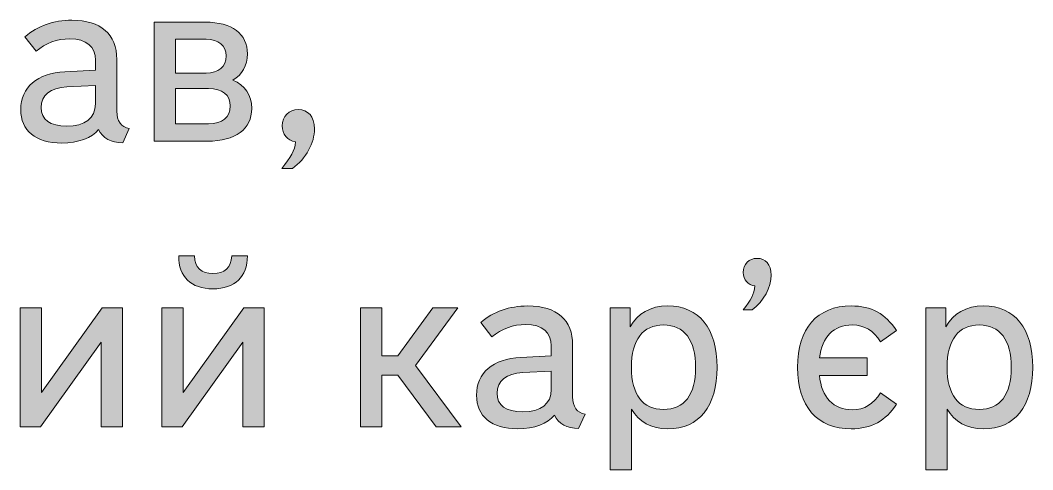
# Model space of a CAD drawing. Header units: millimetres. Extents: x -1334 to 1514, y -1037 to 10.
# Drawn here: x 1218.3 to 1260.71, y -291.13 to -272.32 of the extents above; entities that cross this region are included whole.
import ezdxf

# ---------------------------------------------------------------- set-up
doc = ezdxf.new("R2010")
doc.units = ezdxf.units.MM
doc.header["$MEASUREMENT"] = 0
doc.layers.add('icons', color=7, linetype='Continuous', lineweight=0)

# ---------------------------------------------------------------- blocks, each defined once
blk = doc.blocks.new('Block_53')
at = {"layer": 'icons', "true_color": 0x231f20, "transparency": 33554687}
h = blk.add_hatch(color=250, dxfattribs=at)
h.dxf.hatch_style = 2
edge = h.paths.add_edge_path()
edge.add_spline(control_points=[(1220.251, -275.108), (1219.563, -275.138), (1219.175, -275.456), (1219.175, -275.965), (1219.175, -276.473), (1219.543, -276.752), (1220.251, -276.752), (1221.008, -276.752), (1221.447, -276.423), (1221.447, -275.815), (1221.447, -275.815), (1221.447, -275.048), (1221.447, -275.048), (1221.447, -275.048), (1220.251, -275.108), (1220.251, -275.108)], knot_values=[0, 0, 0, 0, 1, 1, 1, 2, 2, 2, 3, 3, 3, 4, 4, 4, 5, 5, 5, 5], degree=3, periodic=0)
edge = h.paths.add_edge_path()
edge.add_spline(control_points=[(1218.497, -273.006), (1219.035, -272.557), (1219.683, -272.318), (1220.46, -272.318), (1221.686, -272.318), (1222.343, -272.896), (1222.343, -273.962), (1222.343, -273.962), (1222.343, -276.124), (1222.343, -276.124), (1222.343, -276.533), (1222.532, -276.792), (1222.861, -276.851), (1222.861, -276.851), (1222.592, -277.449), (1222.592, -277.449), (1222.104, -277.449), (1221.755, -277.25), (1221.576, -276.891), (1221.307, -277.24), (1220.729, -277.459), (1220.042, -277.459), (1218.935, -277.459), (1218.318, -276.931), (1218.318, -276.054), (1218.318, -275.118), (1219.005, -274.53), (1220.171, -274.47), (1220.171, -274.47), (1221.447, -274.4), (1221.447, -274.4), (1221.447, -274.4), (1221.447, -273.992), (1221.447, -273.992), (1221.447, -273.424), (1221.068, -273.095), (1220.38, -273.095), (1219.852, -273.095), (1219.354, -273.274), (1218.965, -273.613), (1218.965, -273.613), (1218.497, -273.006), (1218.497, -273.006)], knot_values=[0, 0, 0, 0, 1, 1, 1, 2, 2, 2, 3, 3, 3, 4, 4, 4, 5, 5, 5, 6, 6, 6, 7, 7, 7, 8, 8, 8, 9, 9, 9, 10, 10, 10, 11, 11, 11, 12, 12, 12, 13, 13, 13, 14, 14, 14, 14], degree=3, periodic=0)
h = blk.add_hatch(color=250, dxfattribs=at)
h.dxf.hatch_style = 2
edge = h.paths.add_edge_path()
edge.add_spline(control_points=[(1226.19, -276.652), (1226.768, -276.652), (1227.097, -276.383), (1227.097, -275.905), (1227.097, -275.446), (1226.768, -275.178), (1226.19, -275.178), (1226.19, -275.178), (1224.805, -275.178), (1224.805, -275.178), (1224.805, -275.178), (1224.805, -276.652), (1224.805, -276.652), (1224.805, -276.652), (1226.19, -276.652), (1226.19, -276.652)], knot_values=[0, 0, 0, 0, 1, 1, 1, 2, 2, 2, 3, 3, 3, 4, 4, 4, 5, 5, 5, 5], degree=3, periodic=0)
edge = h.paths.add_edge_path()
edge.add_spline(control_points=[(1226.08, -274.53), (1226.608, -274.53), (1226.917, -274.261), (1226.917, -273.812), (1226.917, -273.384), (1226.608, -273.115), (1226.08, -273.115), (1226.08, -273.115), (1224.805, -273.115), (1224.805, -273.115), (1224.805, -273.115), (1224.805, -274.53), (1224.805, -274.53), (1224.805, -274.53), (1226.08, -274.53), (1226.08, -274.53)], knot_values=[0, 0, 0, 0, 1, 1, 1, 2, 2, 2, 3, 3, 3, 4, 4, 4, 5, 5, 5, 5], degree=3, periodic=0)
edge = h.paths.add_edge_path()
edge.add_spline(control_points=[(1227.814, -273.723), (1227.814, -274.221), (1227.595, -274.6), (1227.196, -274.819), (1227.715, -275.038), (1227.993, -275.446), (1227.993, -276.005), (1227.993, -276.881), (1227.326, -277.379), (1226.14, -277.379), (1226.14, -277.379), (1223.908, -277.379), (1223.908, -277.379), (1223.908, -277.379), (1223.908, -272.397), (1223.908, -272.397), (1223.908, -272.397), (1226.051, -272.397), (1226.051, -272.397), (1227.176, -272.397), (1227.814, -272.886), (1227.814, -273.723)], knot_values=[0, 0, 0, 0, 1, 1, 1, 2, 2, 2, 3, 3, 3, 4, 4, 4, 5, 5, 5, 6, 6, 6, 7, 7, 7, 7], degree=3, periodic=0)
h = blk.add_hatch(color=250, dxfattribs=at)
h.dxf.hatch_style = 2
edge = h.paths.add_edge_path()
edge.add_spline(control_points=[(1229.947, -276.054), (1230.345, -276.054), (1230.624, -276.343), (1230.624, -276.861), (1230.624, -277.449), (1230.276, -278.107), (1229.698, -278.525), (1229.698, -278.525), (1229.249, -278.525), (1229.249, -278.525), (1229.638, -278.057), (1229.797, -277.768), (1229.827, -277.409), (1229.488, -277.349), (1229.269, -277.091), (1229.269, -276.732), (1229.269, -276.343), (1229.548, -276.054), (1229.947, -276.054)], knot_values=[0, 0, 0, 0, 1, 1, 1, 2, 2, 2, 3, 3, 3, 4, 4, 4, 5, 5, 5, 6, 6, 6, 6], degree=3, periodic=0)
h = blk.add_hatch(color=250, dxfattribs=at)
h.dxf.hatch_style = 2
edge = h.paths.add_edge_path()
edge.add_spline(control_points=[(1224.934, -282.184), (1224.934, -282.184), (1225.592, -282.184), (1225.592, -282.184), (1225.602, -282.662), (1225.881, -282.921), (1226.369, -282.921), (1226.867, -282.921), (1227.136, -282.662), (1227.156, -282.184), (1227.156, -282.184), (1227.814, -282.184), (1227.814, -282.184), (1227.814, -283.05), (1227.286, -283.559), (1226.369, -283.559), (1225.453, -283.559), (1224.934, -283.05), (1224.934, -282.184)], knot_values=[0, 0, 0, 0, 1, 1, 1, 2, 2, 2, 3, 3, 3, 4, 4, 4, 5, 5, 5, 6, 6, 6, 6], degree=3, periodic=0)
edge = h.paths.add_edge_path()
edge.add_spline(control_points=[(1227.665, -284.356), (1227.665, -284.356), (1228.511, -284.356), (1228.511, -284.356), (1228.511, -284.356), (1228.511, -289.338), (1228.511, -289.338), (1228.511, -289.338), (1227.615, -289.338), (1227.615, -289.338), (1227.615, -289.338), (1227.615, -285.791), (1227.615, -285.791), (1227.615, -285.791), (1225.074, -289.338), (1225.074, -289.338), (1225.074, -289.338), (1224.227, -289.338), (1224.227, -289.338), (1224.227, -289.338), (1224.227, -284.356), (1224.227, -284.356), (1224.227, -284.356), (1225.123, -284.356), (1225.123, -284.356), (1225.123, -284.356), (1225.123, -287.893), (1225.123, -287.893), (1225.123, -287.893), (1227.665, -284.356), (1227.665, -284.356)], knot_values=[0, 0, 0, 0, 1, 1, 1, 2, 2, 2, 3, 3, 3, 4, 4, 4, 5, 5, 5, 6, 6, 6, 7, 7, 7, 8, 8, 8, 9, 9, 9, 10, 10, 10, 10], degree=3, periodic=0)
h = blk.add_hatch(color=250, dxfattribs=at)
h.dxf.hatch_style = 2
edge = h.paths.add_edge_path()
edge.add_spline(control_points=[(1249.159, -282.283), (1249.508, -282.283), (1249.747, -282.532), (1249.747, -282.981), (1249.747, -283.489), (1249.448, -284.077), (1248.95, -284.445), (1248.95, -284.445), (1248.572, -284.445), (1248.572, -284.445), (1248.91, -284.027), (1249.04, -283.778), (1249.07, -283.439), (1248.771, -283.399), (1248.581, -283.18), (1248.581, -282.871), (1248.581, -282.532), (1248.821, -282.283), (1249.159, -282.283)], knot_values=[0, 0, 0, 0, 1, 1, 1, 2, 2, 2, 3, 3, 3, 4, 4, 4, 5, 5, 5, 6, 6, 6, 6], degree=3, periodic=0)
h = blk.add_hatch(color=250, dxfattribs=at)
h.dxf.hatch_style = 2
edge = h.paths.add_edge_path()
edge.add_spline(control_points=[(1221.736, -284.356), (1221.736, -284.356), (1222.582, -284.356), (1222.582, -284.356), (1222.582, -284.356), (1222.582, -289.338), (1222.582, -289.338), (1222.582, -289.338), (1221.686, -289.338), (1221.686, -289.338), (1221.686, -289.338), (1221.686, -285.791), (1221.686, -285.791), (1221.686, -285.791), (1219.145, -289.338), (1219.145, -289.338), (1219.145, -289.338), (1218.298, -289.338), (1218.298, -289.338), (1218.298, -289.338), (1218.298, -284.356), (1218.298, -284.356), (1218.298, -284.356), (1219.194, -284.356), (1219.194, -284.356), (1219.194, -284.356), (1219.194, -287.893), (1219.194, -287.893), (1219.194, -287.893), (1221.736, -284.356), (1221.736, -284.356)], knot_values=[0, 0, 0, 0, 1, 1, 1, 2, 2, 2, 3, 3, 3, 4, 4, 4, 5, 5, 5, 6, 6, 6, 7, 7, 7, 8, 8, 8, 9, 9, 9, 10, 10, 10, 10], degree=3, periodic=0)
h = blk.add_hatch(color=250, dxfattribs=at)
h.dxf.hatch_style = 2
edge = h.paths.add_edge_path()
edge.add_spline(control_points=[(1233.444, -287.176), (1233.444, -287.176), (1233.444, -289.338), (1233.444, -289.338), (1233.444, -289.338), (1232.548, -289.338), (1232.548, -289.338), (1232.548, -289.338), (1232.548, -284.356), (1232.548, -284.356), (1232.548, -284.356), (1233.444, -284.356), (1233.444, -284.356), (1233.444, -284.356), (1233.444, -286.358), (1233.444, -286.358), (1233.444, -286.358), (1234.112, -286.358), (1234.112, -286.358), (1234.112, -286.358), (1235.577, -284.356), (1235.577, -284.356), (1235.577, -284.356), (1236.633, -284.356), (1236.633, -284.356), (1236.633, -284.356), (1234.849, -286.767), (1234.849, -286.767), (1234.849, -286.767), (1236.772, -289.338), (1236.772, -289.338), (1236.772, -289.338), (1235.716, -289.338), (1235.716, -289.338), (1235.716, -289.338), (1234.112, -287.176), (1234.112, -287.176), (1234.112, -287.176), (1233.444, -287.176), (1233.444, -287.176)], knot_values=[0, 0, 0, 0, 1, 1, 1, 2, 2, 2, 3, 3, 3, 4, 4, 4, 5, 5, 5, 6, 6, 6, 7, 7, 7, 8, 8, 8, 9, 9, 9, 10, 10, 10, 11, 11, 11, 12, 12, 12, 13, 13, 13, 13], degree=3, periodic=0)
h = blk.add_hatch(color=250, dxfattribs=at)
h.dxf.hatch_style = 2
edge = h.paths.add_edge_path()
edge.add_spline(control_points=[(1239.344, -287.066), (1238.656, -287.096), (1238.268, -287.415), (1238.268, -287.923), (1238.268, -288.431), (1238.637, -288.71), (1239.344, -288.71), (1240.101, -288.71), (1240.54, -288.381), (1240.54, -287.773), (1240.54, -287.773), (1240.54, -287.006), (1240.54, -287.006), (1240.54, -287.006), (1239.344, -287.066), (1239.344, -287.066)], knot_values=[0, 0, 0, 0, 1, 1, 1, 2, 2, 2, 3, 3, 3, 4, 4, 4, 5, 5, 5, 5], degree=3, periodic=0)
edge = h.paths.add_edge_path()
edge.add_spline(control_points=[(1237.59, -284.963), (1238.128, -284.515), (1238.776, -284.276), (1239.553, -284.276), (1240.779, -284.276), (1241.436, -284.854), (1241.436, -285.92), (1241.436, -285.92), (1241.436, -288.082), (1241.436, -288.082), (1241.436, -288.491), (1241.626, -288.75), (1241.955, -288.81), (1241.955, -288.81), (1241.685, -289.407), (1241.685, -289.407), (1241.197, -289.407), (1240.848, -289.208), (1240.669, -288.85), (1240.4, -289.198), (1239.822, -289.417), (1239.135, -289.417), (1238.028, -289.417), (1237.411, -288.89), (1237.411, -288.012), (1237.411, -287.076), (1238.098, -286.488), (1239.264, -286.428), (1239.264, -286.428), (1240.54, -286.358), (1240.54, -286.358), (1240.54, -286.358), (1240.54, -285.95), (1240.54, -285.95), (1240.54, -285.382), (1240.161, -285.053), (1239.473, -285.053), (1238.945, -285.053), (1238.447, -285.233), (1238.058, -285.572), (1238.058, -285.572), (1237.59, -284.963), (1237.59, -284.963)], knot_values=[0, 0, 0, 0, 1, 1, 1, 2, 2, 2, 3, 3, 3, 4, 4, 4, 5, 5, 5, 6, 6, 6, 7, 7, 7, 8, 8, 8, 9, 9, 9, 10, 10, 10, 11, 11, 11, 12, 12, 12, 13, 13, 13, 14, 14, 14, 14], degree=3, periodic=0)
h = blk.add_hatch(color=250, dxfattribs=at)
h.dxf.hatch_style = 2
edge = h.paths.add_edge_path()
edge.add_spline(control_points=[(1245.243, -285.073), (1244.376, -285.073), (1243.898, -285.691), (1243.898, -286.847), (1243.898, -287.993), (1244.376, -288.61), (1245.243, -288.61), (1246.11, -288.61), (1246.588, -287.993), (1246.588, -286.847), (1246.588, -285.701), (1246.11, -285.073), (1245.243, -285.073)], knot_values=[0, 0, 0, 0, 1, 1, 1, 2, 2, 2, 3, 3, 3, 4, 4, 4, 4], degree=3, periodic=0)
edge = h.paths.add_edge_path()
edge.add_spline(control_points=[(1245.422, -284.276), (1246.727, -284.276), (1247.485, -285.213), (1247.485, -286.847), (1247.485, -288.481), (1246.737, -289.417), (1245.422, -289.417), (1244.725, -289.417), (1244.207, -289.129), (1243.898, -288.59), (1243.898, -288.59), (1243.898, -291.131), (1243.898, -291.131), (1243.898, -291.131), (1243.001, -291.131), (1243.001, -291.131), (1243.001, -291.131), (1243.001, -284.356), (1243.001, -284.356), (1243.001, -284.356), (1243.848, -284.356), (1243.848, -284.356), (1243.848, -284.356), (1243.848, -285.153), (1243.848, -285.153), (1244.157, -284.585), (1244.695, -284.276), (1245.422, -284.276)], knot_values=[0, 0, 0, 0, 1, 1, 1, 2, 2, 2, 3, 3, 3, 4, 4, 4, 5, 5, 5, 6, 6, 6, 7, 7, 7, 8, 8, 8, 9, 9, 9, 9], degree=3, periodic=0)
h = blk.add_hatch(color=250, dxfattribs=at)
h.dxf.hatch_style = 2
edge = h.paths.add_edge_path()
edge.add_spline(control_points=[(1251.78, -286.448), (1251.78, -286.448), (1253.773, -286.448), (1253.773, -286.448), (1253.773, -286.448), (1253.773, -287.186), (1253.773, -287.186), (1253.773, -287.186), (1251.77, -287.186), (1251.77, -287.186), (1251.87, -288.102), (1252.358, -288.62), (1253.145, -288.62), (1253.663, -288.62), (1254.032, -288.391), (1254.331, -287.913), (1254.331, -287.913), (1254.998, -288.391), (1254.998, -288.391), (1254.55, -289.079), (1253.952, -289.417), (1253.105, -289.417), (1251.68, -289.417), (1250.854, -288.481), (1250.854, -286.847), (1250.854, -285.213), (1251.68, -284.276), (1253.105, -284.276), (1253.942, -284.276), (1254.55, -284.605), (1254.998, -285.302), (1254.998, -285.302), (1254.331, -285.781), (1254.331, -285.781), (1254.042, -285.312), (1253.663, -285.073), (1253.145, -285.073), (1252.368, -285.073), (1251.88, -285.572), (1251.78, -286.448)], knot_values=[0, 0, 0, 0, 1, 1, 1, 2, 2, 2, 3, 3, 3, 4, 4, 4, 5, 5, 5, 6, 6, 6, 7, 7, 7, 8, 8, 8, 9, 9, 9, 10, 10, 10, 11, 11, 11, 12, 12, 12, 13, 13, 13, 13], degree=3, periodic=0)
h = blk.add_hatch(color=250, dxfattribs=at)
h.dxf.hatch_style = 2
edge = h.paths.add_edge_path()
edge.add_spline(control_points=[(1258.467, -285.073), (1257.6, -285.073), (1257.121, -285.691), (1257.121, -286.847), (1257.121, -287.993), (1257.6, -288.61), (1258.467, -288.61), (1259.333, -288.61), (1259.811, -287.993), (1259.811, -286.847), (1259.811, -285.701), (1259.333, -285.073), (1258.467, -285.073)], knot_values=[0, 0, 0, 0, 1, 1, 1, 2, 2, 2, 3, 3, 3, 4, 4, 4, 4], degree=3, periodic=0)
edge = h.paths.add_edge_path()
edge.add_spline(control_points=[(1258.646, -284.276), (1259.951, -284.276), (1260.708, -285.213), (1260.708, -286.847), (1260.708, -288.481), (1259.961, -289.417), (1258.646, -289.417), (1257.948, -289.417), (1257.43, -289.129), (1257.121, -288.59), (1257.121, -288.59), (1257.121, -291.131), (1257.121, -291.131), (1257.121, -291.131), (1256.225, -291.131), (1256.225, -291.131), (1256.225, -291.131), (1256.225, -284.356), (1256.225, -284.356), (1256.225, -284.356), (1257.072, -284.356), (1257.072, -284.356), (1257.072, -284.356), (1257.072, -285.153), (1257.072, -285.153), (1257.38, -284.585), (1257.918, -284.276), (1258.646, -284.276)], knot_values=[0, 0, 0, 0, 1, 1, 1, 2, 2, 2, 3, 3, 3, 4, 4, 4, 5, 5, 5, 6, 6, 6, 7, 7, 7, 8, 8, 8, 9, 9, 9, 9], degree=3, periodic=0)
at = {"layer": 'icons'}
for points, knots in [([(1218.497, -273.006), (1219.035, -272.557), (1219.683, -272.318), (1220.46, -272.318), (1221.686, -272.318), (1222.343, -272.896), (1222.343, -273.962), (1222.343, -273.962), (1222.343, -276.124), (1222.343, -276.124), (1222.343, -276.533), (1222.532, -276.792), (1222.861, -276.851), (1222.861, -276.851), (1222.592, -277.449), (1222.592, -277.449), (1222.104, -277.449), (1221.755, -277.25), (1221.576, -276.891), (1221.307, -277.24), (1220.729, -277.459), (1220.042, -277.459), (1218.935, -277.459), (1218.318, -276.931), (1218.318, -276.054), (1218.318, -275.118), (1219.005, -274.53), (1220.171, -274.47), (1220.171, -274.47), (1221.447, -274.4), (1221.447, -274.4), (1221.447, -274.4), (1221.447, -273.992), (1221.447, -273.992), (1221.447, -273.424), (1221.068, -273.095), (1220.38, -273.095), (1219.852, -273.095), (1219.354, -273.274), (1218.965, -273.613), (1218.965, -273.613), (1218.497, -273.006), (1218.497, -273.006)], [0, 0, 0, 0, 1, 1, 1, 2, 2, 2, 3, 3, 3, 4, 4, 4, 5, 5, 5, 6, 6, 6, 7, 7, 7, 8, 8, 8, 9, 9, 9, 10, 10, 10, 11, 11, 11, 12, 12, 12, 13, 13, 13, 14, 14, 14, 14]), ([(1227.814, -273.723), (1227.814, -274.221), (1227.595, -274.6), (1227.196, -274.819), (1227.715, -275.038), (1227.993, -275.446), (1227.993, -276.005), (1227.993, -276.881), (1227.326, -277.379), (1226.14, -277.379), (1226.14, -277.379), (1223.908, -277.379), (1223.908, -277.379), (1223.908, -277.379), (1223.908, -272.397), (1223.908, -272.397), (1223.908, -272.397), (1226.051, -272.397), (1226.051, -272.397), (1227.176, -272.397), (1227.814, -272.886), (1227.814, -273.723)], [0, 0, 0, 0, 1, 1, 1, 2, 2, 2, 3, 3, 3, 4, 4, 4, 5, 5, 5, 6, 6, 6, 7, 7, 7, 7]), ([(1226.08, -274.53), (1226.608, -274.53), (1226.917, -274.261), (1226.917, -273.812), (1226.917, -273.384), (1226.608, -273.115), (1226.08, -273.115), (1226.08, -273.115), (1224.805, -273.115), (1224.805, -273.115), (1224.805, -273.115), (1224.805, -274.53), (1224.805, -274.53), (1224.805, -274.53), (1226.08, -274.53), (1226.08, -274.53)], [0, 0, 0, 0, 1, 1, 1, 2, 2, 2, 3, 3, 3, 4, 4, 4, 5, 5, 5, 5]), ([(1220.251, -275.108), (1219.563, -275.138), (1219.175, -275.456), (1219.175, -275.965), (1219.175, -276.473), (1219.543, -276.752), (1220.251, -276.752), (1221.008, -276.752), (1221.447, -276.423), (1221.447, -275.815), (1221.447, -275.815), (1221.447, -275.048), (1221.447, -275.048), (1221.447, -275.048), (1220.251, -275.108), (1220.251, -275.108)], [0, 0, 0, 0, 1, 1, 1, 2, 2, 2, 3, 3, 3, 4, 4, 4, 5, 5, 5, 5]), ([(1226.19, -276.652), (1226.768, -276.652), (1227.097, -276.383), (1227.097, -275.905), (1227.097, -275.446), (1226.768, -275.178), (1226.19, -275.178), (1226.19, -275.178), (1224.805, -275.178), (1224.805, -275.178), (1224.805, -275.178), (1224.805, -276.652), (1224.805, -276.652), (1224.805, -276.652), (1226.19, -276.652), (1226.19, -276.652)], [0, 0, 0, 0, 1, 1, 1, 2, 2, 2, 3, 3, 3, 4, 4, 4, 5, 5, 5, 5]), ([(1229.947, -276.054), (1230.345, -276.054), (1230.624, -276.343), (1230.624, -276.861), (1230.624, -277.449), (1230.276, -278.107), (1229.698, -278.525), (1229.698, -278.525), (1229.249, -278.525), (1229.249, -278.525), (1229.638, -278.057), (1229.797, -277.768), (1229.827, -277.409), (1229.488, -277.349), (1229.269, -277.091), (1229.269, -276.732), (1229.269, -276.343), (1229.548, -276.054), (1229.947, -276.054)], [0, 0, 0, 0, 1, 1, 1, 2, 2, 2, 3, 3, 3, 4, 4, 4, 5, 5, 5, 6, 6, 6, 6]), ([(1224.934, -282.184), (1224.934, -282.184), (1225.592, -282.184), (1225.592, -282.184), (1225.602, -282.662), (1225.881, -282.921), (1226.369, -282.921), (1226.867, -282.921), (1227.136, -282.662), (1227.156, -282.184), (1227.156, -282.184), (1227.814, -282.184), (1227.814, -282.184), (1227.814, -283.05), (1227.286, -283.559), (1226.369, -283.559), (1225.453, -283.559), (1224.934, -283.05), (1224.934, -282.184)], [0, 0, 0, 0, 1, 1, 1, 2, 2, 2, 3, 3, 3, 4, 4, 4, 5, 5, 5, 6, 6, 6, 6]), ([(1249.159, -282.283), (1249.508, -282.283), (1249.747, -282.532), (1249.747, -282.981), (1249.747, -283.489), (1249.448, -284.077), (1248.95, -284.445), (1248.95, -284.445), (1248.572, -284.445), (1248.572, -284.445), (1248.91, -284.027), (1249.04, -283.778), (1249.07, -283.439), (1248.771, -283.399), (1248.581, -283.18), (1248.581, -282.871), (1248.581, -282.532), (1248.821, -282.283), (1249.159, -282.283)], [0, 0, 0, 0, 1, 1, 1, 2, 2, 2, 3, 3, 3, 4, 4, 4, 5, 5, 5, 6, 6, 6, 6]), ([(1221.736, -284.356), (1221.736, -284.356), (1222.582, -284.356), (1222.582, -284.356), (1222.582, -284.356), (1222.582, -289.338), (1222.582, -289.338), (1222.582, -289.338), (1221.686, -289.338), (1221.686, -289.338), (1221.686, -289.338), (1221.686, -285.791), (1221.686, -285.791), (1221.686, -285.791), (1219.145, -289.338), (1219.145, -289.338), (1219.145, -289.338), (1218.298, -289.338), (1218.298, -289.338), (1218.298, -289.338), (1218.298, -284.356), (1218.298, -284.356), (1218.298, -284.356), (1219.194, -284.356), (1219.194, -284.356), (1219.194, -284.356), (1219.194, -287.893), (1219.194, -287.893), (1219.194, -287.893), (1221.736, -284.356), (1221.736, -284.356)], [0, 0, 0, 0, 1, 1, 1, 2, 2, 2, 3, 3, 3, 4, 4, 4, 5, 5, 5, 6, 6, 6, 7, 7, 7, 8, 8, 8, 9, 9, 9, 10, 10, 10, 10]), ([(1227.665, -284.356), (1227.665, -284.356), (1228.511, -284.356), (1228.511, -284.356), (1228.511, -284.356), (1228.511, -289.338), (1228.511, -289.338), (1228.511, -289.338), (1227.615, -289.338), (1227.615, -289.338), (1227.615, -289.338), (1227.615, -285.791), (1227.615, -285.791), (1227.615, -285.791), (1225.074, -289.338), (1225.074, -289.338), (1225.074, -289.338), (1224.227, -289.338), (1224.227, -289.338), (1224.227, -289.338), (1224.227, -284.356), (1224.227, -284.356), (1224.227, -284.356), (1225.123, -284.356), (1225.123, -284.356), (1225.123, -284.356), (1225.123, -287.893), (1225.123, -287.893), (1225.123, -287.893), (1227.665, -284.356), (1227.665, -284.356)], [0, 0, 0, 0, 1, 1, 1, 2, 2, 2, 3, 3, 3, 4, 4, 4, 5, 5, 5, 6, 6, 6, 7, 7, 7, 8, 8, 8, 9, 9, 9, 10, 10, 10, 10]), ([(1233.444, -287.176), (1233.444, -287.176), (1233.444, -289.338), (1233.444, -289.338), (1233.444, -289.338), (1232.548, -289.338), (1232.548, -289.338), (1232.548, -289.338), (1232.548, -284.356), (1232.548, -284.356), (1232.548, -284.356), (1233.444, -284.356), (1233.444, -284.356), (1233.444, -284.356), (1233.444, -286.358), (1233.444, -286.358), (1233.444, -286.358), (1234.112, -286.358), (1234.112, -286.358), (1234.112, -286.358), (1235.577, -284.356), (1235.577, -284.356), (1235.577, -284.356), (1236.633, -284.356), (1236.633, -284.356), (1236.633, -284.356), (1234.849, -286.767), (1234.849, -286.767), (1234.849, -286.767), (1236.772, -289.338), (1236.772, -289.338), (1236.772, -289.338), (1235.716, -289.338), (1235.716, -289.338), (1235.716, -289.338), (1234.112, -287.176), (1234.112, -287.176), (1234.112, -287.176), (1233.444, -287.176), (1233.444, -287.176)], [0, 0, 0, 0, 1, 1, 1, 2, 2, 2, 3, 3, 3, 4, 4, 4, 5, 5, 5, 6, 6, 6, 7, 7, 7, 8, 8, 8, 9, 9, 9, 10, 10, 10, 11, 11, 11, 12, 12, 12, 13, 13, 13, 13]), ([(1237.59, -284.963), (1238.128, -284.515), (1238.776, -284.276), (1239.553, -284.276), (1240.779, -284.276), (1241.436, -284.854), (1241.436, -285.92), (1241.436, -285.92), (1241.436, -288.082), (1241.436, -288.082), (1241.436, -288.491), (1241.626, -288.75), (1241.955, -288.81), (1241.955, -288.81), (1241.685, -289.407), (1241.685, -289.407), (1241.197, -289.407), (1240.848, -289.208), (1240.669, -288.85), (1240.4, -289.198), (1239.822, -289.417), (1239.135, -289.417), (1238.028, -289.417), (1237.411, -288.89), (1237.411, -288.012), (1237.411, -287.076), (1238.098, -286.488), (1239.264, -286.428), (1239.264, -286.428), (1240.54, -286.358), (1240.54, -286.358), (1240.54, -286.358), (1240.54, -285.95), (1240.54, -285.95), (1240.54, -285.382), (1240.161, -285.053), (1239.473, -285.053), (1238.945, -285.053), (1238.447, -285.233), (1238.058, -285.572), (1238.058, -285.572), (1237.59, -284.963), (1237.59, -284.963)], [0, 0, 0, 0, 1, 1, 1, 2, 2, 2, 3, 3, 3, 4, 4, 4, 5, 5, 5, 6, 6, 6, 7, 7, 7, 8, 8, 8, 9, 9, 9, 10, 10, 10, 11, 11, 11, 12, 12, 12, 13, 13, 13, 14, 14, 14, 14]), ([(1245.422, -284.276), (1246.727, -284.276), (1247.485, -285.213), (1247.485, -286.847), (1247.485, -288.481), (1246.737, -289.417), (1245.422, -289.417), (1244.725, -289.417), (1244.207, -289.129), (1243.898, -288.59), (1243.898, -288.59), (1243.898, -291.131), (1243.898, -291.131), (1243.898, -291.131), (1243.001, -291.131), (1243.001, -291.131), (1243.001, -291.131), (1243.001, -284.356), (1243.001, -284.356), (1243.001, -284.356), (1243.848, -284.356), (1243.848, -284.356), (1243.848, -284.356), (1243.848, -285.153), (1243.848, -285.153), (1244.157, -284.585), (1244.695, -284.276), (1245.422, -284.276)], [0, 0, 0, 0, 1, 1, 1, 2, 2, 2, 3, 3, 3, 4, 4, 4, 5, 5, 5, 6, 6, 6, 7, 7, 7, 8, 8, 8, 9, 9, 9, 9]), ([(1251.78, -286.448), (1251.78, -286.448), (1253.773, -286.448), (1253.773, -286.448), (1253.773, -286.448), (1253.773, -287.186), (1253.773, -287.186), (1253.773, -287.186), (1251.77, -287.186), (1251.77, -287.186), (1251.87, -288.102), (1252.358, -288.62), (1253.145, -288.62), (1253.663, -288.62), (1254.032, -288.391), (1254.331, -287.913), (1254.331, -287.913), (1254.998, -288.391), (1254.998, -288.391), (1254.55, -289.079), (1253.952, -289.417), (1253.105, -289.417), (1251.68, -289.417), (1250.854, -288.481), (1250.854, -286.847), (1250.854, -285.213), (1251.68, -284.276), (1253.105, -284.276), (1253.942, -284.276), (1254.55, -284.605), (1254.998, -285.302), (1254.998, -285.302), (1254.331, -285.781), (1254.331, -285.781), (1254.042, -285.312), (1253.663, -285.073), (1253.145, -285.073), (1252.368, -285.073), (1251.88, -285.572), (1251.78, -286.448)], [0, 0, 0, 0, 1, 1, 1, 2, 2, 2, 3, 3, 3, 4, 4, 4, 5, 5, 5, 6, 6, 6, 7, 7, 7, 8, 8, 8, 9, 9, 9, 10, 10, 10, 11, 11, 11, 12, 12, 12, 13, 13, 13, 13]), ([(1258.646, -284.276), (1259.951, -284.276), (1260.708, -285.213), (1260.708, -286.847), (1260.708, -288.481), (1259.961, -289.417), (1258.646, -289.417), (1257.948, -289.417), (1257.43, -289.129), (1257.121, -288.59), (1257.121, -288.59), (1257.121, -291.131), (1257.121, -291.131), (1257.121, -291.131), (1256.225, -291.131), (1256.225, -291.131), (1256.225, -291.131), (1256.225, -284.356), (1256.225, -284.356), (1256.225, -284.356), (1257.072, -284.356), (1257.072, -284.356), (1257.072, -284.356), (1257.072, -285.153), (1257.072, -285.153), (1257.38, -284.585), (1257.918, -284.276), (1258.646, -284.276)], [0, 0, 0, 0, 1, 1, 1, 2, 2, 2, 3, 3, 3, 4, 4, 4, 5, 5, 5, 6, 6, 6, 7, 7, 7, 8, 8, 8, 9, 9, 9, 9]), ([(1245.243, -285.073), (1244.376, -285.073), (1243.898, -285.691), (1243.898, -286.847), (1243.898, -287.993), (1244.376, -288.61), (1245.243, -288.61), (1246.11, -288.61), (1246.588, -287.993), (1246.588, -286.847), (1246.588, -285.701), (1246.11, -285.073), (1245.243, -285.073)], [0, 0, 0, 0, 1, 1, 1, 2, 2, 2, 3, 3, 3, 4, 4, 4, 4]), ([(1258.467, -285.073), (1257.6, -285.073), (1257.121, -285.691), (1257.121, -286.847), (1257.121, -287.993), (1257.6, -288.61), (1258.467, -288.61), (1259.333, -288.61), (1259.811, -287.993), (1259.811, -286.847), (1259.811, -285.701), (1259.333, -285.073), (1258.467, -285.073)], [0, 0, 0, 0, 1, 1, 1, 2, 2, 2, 3, 3, 3, 4, 4, 4, 4]), ([(1239.344, -287.066), (1238.656, -287.096), (1238.268, -287.415), (1238.268, -287.923), (1238.268, -288.431), (1238.637, -288.71), (1239.344, -288.71), (1240.101, -288.71), (1240.54, -288.381), (1240.54, -287.773), (1240.54, -287.773), (1240.54, -287.006), (1240.54, -287.006), (1240.54, -287.006), (1239.344, -287.066), (1239.344, -287.066)], [0, 0, 0, 0, 1, 1, 1, 2, 2, 2, 3, 3, 3, 4, 4, 4, 5, 5, 5, 5])]:
    blk.add_open_spline(points, degree=3, knots=knots, dxfattribs=at)

msp = doc.modelspace()

# ---------------------------------------------------------------- block references
at = {"layer": 'icons'}
msp.add_blockref('Block_53', (0, 0), dxfattribs=at)

doc.saveas('drawing.dxf')
